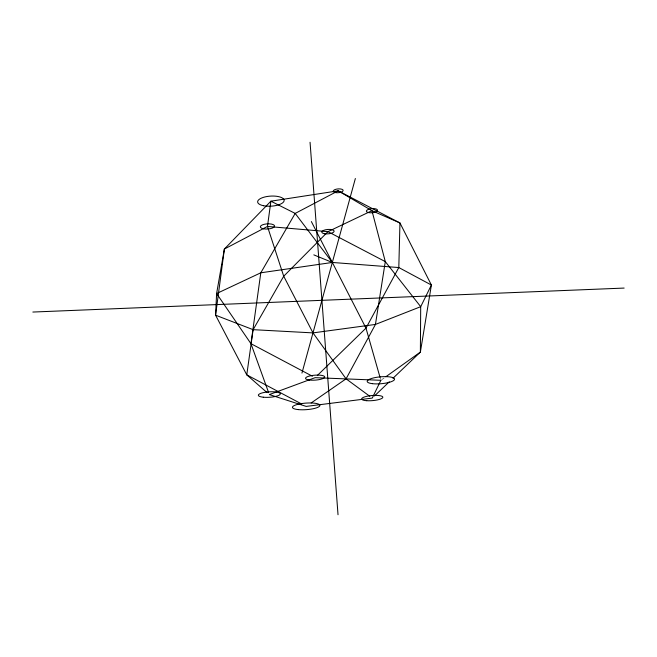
<?xml version="1.0" encoding="UTF-8"?>
<svg xmlns="http://www.w3.org/2000/svg" width="657" height="657" viewBox="0 0 657 657"><rect width="100%" height="100%" fill="white"/><g stroke="black" fill="none" stroke-linecap="round" stroke-linejoin="round"><path stroke-width="0.49" stroke-dasharray="3.29 2.46" d="M381.692 379.705L384.164 377.947M380.025 377.34L380.592 379.311"/><path stroke-width="0.99" d="M301.957 373.077L355.363 178.507M317.306 375.541L365.982 328.122L398.807 267.547L399.957 222.953L338.191 190.817L270.898 201.19L224.382 249.036L216.605 293.548L215.578 315.188L246.769 374.851L267.079 392.599M374.465 395.974L389.281 381.816M392.976 378.276L420.373 352.095L431.394 285.031L399.957 222.953L371.944 210.692L338.191 190.817L295.19 213.418L260.804 272.795L250.958 343.677L268.639 392.656M385.807 376.773L420.373 352.095L420.702 306.688L431.394 285.031L398.807 267.547L332.319 262.455L260.804 272.795L216.605 293.548L250.958 343.677L312.42 376.231M311.155 402.963L346.075 378.826L375.443 324.435L385.298 261.617L371.944 210.692L327.958 231.658L283.709 276.219L253.126 329.666L246.769 374.851L301.67 404.014M32.85 312.05L624.15 288.07M313.824 254.867L332.319 262.455L295.19 213.418L270.898 201.19L267.465 226.443L283.709 276.219L312.987 332.894L346.075 378.826L369.792 396.286M311.361 221.565L365.982 328.122L380.025 377.34M310.055 142.257L338.027 514.743M224.382 249.036L215.578 315.188L253.126 329.666L312.987 332.894L375.443 324.435L420.702 306.688L385.298 261.617L327.958 231.658L267.465 226.443L224.382 249.036M380.871 380.296L372.248 398.093L306.17 406.404L269.337 394.578L315.13 377.668L380.871 380.296M335.284 192.567A4.985 1.914 -4.7 0 0 343.135 190.661A4.985 1.914 -4.7 0 0 336.154 189.2A4.985 1.914 -4.7 0 0 335.284 192.567M368.561 212.605A5.626 2.07 -5.2 0 0 377.504 210.511A5.626 2.07 -5.2 0 0 369.768 208.942A5.626 2.07 -5.2 0 0 368.561 212.605M324.361 233.703A6.217 2.217 -4.4 0 0 334.134 231.445A6.217 2.217 -4.4 0 0 325.379 229.802A6.217 2.217 -4.4 0 0 324.361 233.703M263.572 228.808A7.137 2.587 -3.4 0 0 274.577 226.205A7.137 2.587 -3.4 0 0 264.245 224.292A7.137 2.587 -3.4 0 0 263.572 228.808M263.572 205.731A13.28 5.042 -3.5 0 0 284.12 200.763A13.28 5.042 -3.5 0 0 264.968 196.928A13.28 5.042 -3.5 0 0 263.572 205.731M372.486 383.68A13.723 3.457 -4.9 0 0 394.422 379.656A13.723 3.457 -4.9 0 0 375.714 377.463A13.723 3.457 -4.9 0 0 372.486 383.68M366.729 400.704A10.627 2.562 -4.8 0 0 382.842 397.304A10.627 2.562 -4.8 0 0 367.173 396.22A10.627 2.562 -4.8 0 0 366.729 400.704M298.303 409.607A13.781 3.285 -4.1 0 0 319.86 405.73A13.781 3.285 -4.1 0 0 300.331 403.792A13.781 3.285 -4.1 0 0 298.303 409.607M263.293 397.206A10.997 2.727 -3.7 0 0 280.284 394.044A10.997 2.727 -3.7 0 0 264.41 392.41A10.997 2.727 -3.7 0 0 263.293 397.206M309.603 380.058A9.633 2.48 -4.2 0 0 324.698 377.217A9.633 2.48 -4.2 0 0 311.081 375.673A9.633 2.48 -4.2 0 0 309.603 380.058"/></g></svg>
